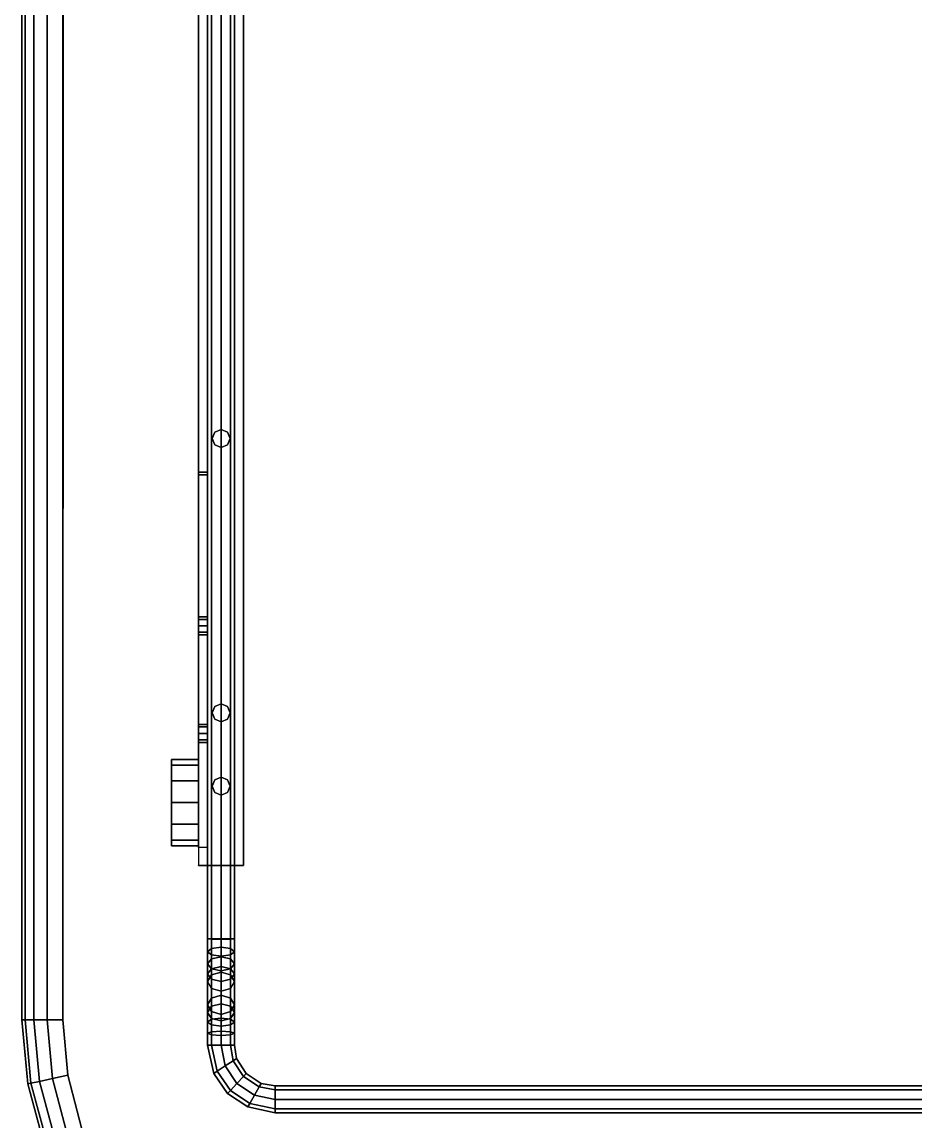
# Model space of a CAD drawing. Extents: x 0 to 341, y -1007 to 0.
# Drawn here: x 5.4 to 170.4, y -836.7 to -633.6 of the extents above; entities that cross this region are included whole.
import ezdxf

# ---------------------------------------------------------------- set-up
doc = ezdxf.new("R2010")
doc.units = 0
doc.layers.add('ACESSORIO_ABERTO', color=253, linetype='CONTINUOUS')
doc.layers.add('TABUA_ABERTO', color=7, linetype='CONTINUOUS')

msp = doc.modelspace()

# ---------------------------------------------------------------- linework, layer by layer
at = {"layer": 'ACESSORIO_ABERTO'}
for points in [[(39.664, -475.1375, 21.64), (39.664, -786.2069, 21.64), (38, -786.2069, 21.64), (38, -475.1375, 21.64)], [(46.32, -475.1375, 5), (46.32, -475.1375, 6.664), (46.32, -789.535, 6.664), (46.32, -789.535, 5)], [(40.39622, -573.512, 19.65681), (40.39622, -803.0804, 19.65681), (39.664, -803.0898, 21.42455), (39.664, -573.5215, 21.42455)], [(39.664, -573.5215, 21.42455), (39.664, -803.0898, 21.42455), (40.39622, -803.0992, 23.1923), (40.39622, -573.531, 23.1923)], [(42.164, -573.508, 18.92459), (42.164, -803.0764, 18.92459), (40.39622, -803.0804, 19.65681), (40.39622, -573.512, 19.65681)], [(40.39622, -573.531, 23.1923), (40.39622, -803.0992, 23.1923), (42.164, -803.1033, 23.92452), (42.164, -573.535, 23.92452)], [(43.93177, -573.512, 19.65681), (43.93177, -803.0804, 19.65681), (42.164, -803.0764, 18.92459), (42.164, -573.508, 18.92459)], [(42.164, -573.535, 23.92452), (42.164, -803.1033, 23.92452), (43.93177, -803.0992, 23.1923), (43.93177, -573.531, 23.1923)], [(44.664, -573.5215, 21.42455), (44.664, -803.0898, 21.42455), (43.93177, -803.0804, 19.65681), (43.93177, -573.512, 19.65681)], [(43.93177, -573.531, 23.1923), (43.93177, -803.0992, 23.1923), (44.664, -803.0898, 21.42455), (44.664, -573.5215, 21.42455)], [(38, -582.4757, 11.24552), (39.664, -582.4757, 11.24552), (39.664, -717.2991, 11.7329), (38, -717.2991, 11.7329)], [(38, -717.2991, 14.08615), (39.664, -717.2991, 14.08615), (39.664, -582.4757, 14.57352), (38, -582.4757, 14.57352)], [(40.98337, -709.3867, 6.664), (40.98337, -709.3867, 5), (42.15998, -708.8992, 5), (42.15998, -708.8992, 6.664)], [(42.15998, -708.8992, 6.664), (42.15998, -708.8992, 5), (43.33662, -709.3867, 5), (43.33662, -709.3867, 6.664)], [(40.49599, -710.5633, 6.664), (40.49599, -710.5633, 5), (40.98337, -709.3867, 5), (40.98337, -709.3867, 6.664)], [(40.98337, -711.74, 6.664), (40.98337, -711.74, 5), (40.49599, -710.5633, 5), (40.49599, -710.5633, 6.664)], [(43.33662, -709.3867, 6.664), (43.33662, -709.3867, 5), (43.82399, -710.5633, 5), (43.82399, -710.5633, 6.664)], [(43.82399, -710.5633, 6.664), (43.82399, -710.5633, 5), (43.33662, -711.74, 5), (43.33662, -711.74, 6.664)], [(42.15998, -712.2275, 6.664), (42.15998, -712.2275, 5), (40.98337, -711.74, 5), (40.98337, -711.74, 6.664)], [(43.33662, -711.74, 6.664), (43.33662, -711.74, 5), (42.15998, -712.2275, 5), (42.15998, -712.2275, 6.664)], [(38, -717.2991, 11.7329), (39.664, -717.2991, 11.7329), (39.664, -716.8116, 12.90952), (38, -716.8116, 12.90952)], [(38, -716.8116, 12.90952), (39.664, -716.8116, 12.90952), (39.664, -717.2991, 14.08615), (38, -717.2991, 14.08615)], [(38, -744.0555, 11.7329), (39.664, -744.0555, 11.7329), (39.664, -743.5681, 12.90952), (38, -743.5681, 12.90952)], [(38, -743.5681, 12.90952), (39.664, -743.5681, 12.90952), (39.664, -744.0555, 14.08615), (38, -744.0555, 14.08615)], [(38, -745.2322, 11.24552), (39.664, -745.2322, 11.24552), (39.664, -744.0555, 11.7329), (38, -744.0555, 11.7329)], [(38, -744.0555, 14.08615), (39.664, -744.0555, 14.08615), (39.664, -745.2322, 14.57352), (38, -745.2322, 14.57352)], [(38, -745.2322, 14.57352), (39.664, -745.2322, 14.57352), (39.664, -746.4087, 14.08615), (38, -746.4087, 14.08615)], [(38, -746.4087, 11.7329), (39.664, -746.4087, 11.7329), (39.664, -745.2322, 11.24552), (38, -745.2322, 11.24552)], [(38, -746.4087, 14.08615), (39.664, -746.4087, 14.08615), (39.664, -746.8961, 12.90952), (38, -746.8961, 12.90952)], [(38, -746.8961, 12.90952), (39.664, -746.8961, 12.90952), (39.664, -746.4087, 11.7329), (38, -746.4087, 11.7329)], [(40.98337, -760.1266, 6.664), (40.98337, -760.1266, 5), (42.15998, -759.6392, 5), (42.15998, -759.6392, 6.664)], [(42.15998, -759.6392, 6.664), (42.15998, -759.6392, 5), (43.33662, -760.1266, 5), (43.33662, -760.1266, 6.664)], [(40.49599, -761.3032, 6.664), (40.49599, -761.3032, 5), (40.98337, -760.1266, 5), (40.98337, -760.1266, 6.664)], [(40.98337, -762.4799, 6.664), (40.98337, -762.4799, 5), (40.49599, -761.3032, 5), (40.49599, -761.3032, 6.664)], [(43.33662, -760.1266, 6.664), (43.33662, -760.1266, 5), (43.82399, -761.3032, 5), (43.82399, -761.3032, 6.664)], [(43.82399, -761.3032, 6.664), (43.82399, -761.3032, 5), (43.33662, -762.4799, 5), (43.33662, -762.4799, 6.664)], [(38, -763.9085, 11.7329), (39.664, -763.9085, 11.7329), (39.664, -763.4211, 12.90952), (38, -763.4211, 12.90952)], [(38, -763.4211, 12.90952), (39.664, -763.4211, 12.90952), (39.664, -763.9085, 14.08615), (38, -763.9085, 14.08615)], [(42.15998, -762.9673, 6.664), (42.15998, -762.9673, 5), (40.98337, -762.4799, 5), (40.98337, -762.4799, 6.664)], [(43.33662, -762.4799, 6.664), (43.33662, -762.4799, 5), (42.15998, -762.9673, 5), (42.15998, -762.9673, 6.664)], [(38, -765.0851, 11.24552), (39.664, -765.0851, 11.24552), (39.664, -763.9085, 11.7329), (38, -763.9085, 11.7329)], [(38, -763.9085, 14.08615), (39.664, -763.9085, 14.08615), (39.664, -765.0851, 14.57352), (38, -765.0851, 14.57352)], [(38, -765.0851, 14.57352), (39.664, -765.0851, 14.57352), (39.664, -766.2617, 14.08615), (38, -766.2617, 14.08615)], [(38, -766.2617, 11.7329), (39.664, -766.2617, 11.7329), (39.664, -765.0851, 11.24552), (38, -765.0851, 11.24552)], [(38, -766.2617, 14.08615), (39.664, -766.2617, 14.08615), (39.664, -766.7491, 12.90952), (38, -766.7491, 12.90952)], [(38, -766.7491, 12.90952), (39.664, -766.7491, 12.90952), (39.664, -766.2617, 11.7329), (38, -766.2617, 11.7329)], [(32.99999, -770.9587, 22.312), (32.99999, -769.8868, 18.312), (32.99999, -770.9587, 14.312), (32.99999, -770.9587, 22.312)], [(38, -770.9587, 14.312), (32.99999, -770.9587, 14.312), (32.99999, -769.8868, 18.312), (38, -769.8868, 18.312)], [(38, -769.8868, 18.312), (32.99999, -769.8868, 18.312), (32.99999, -770.9587, 22.312), (38, -770.9587, 22.312)], [(38, -773.8868, 11.3838), (32.99999, -773.8868, 11.3838), (32.99999, -770.9587, 14.312), (38, -770.9587, 14.312)], [(38, -770.9587, 22.312), (32.99999, -770.9587, 22.312), (32.99999, -773.8868, 25.2402), (38, -773.8868, 25.2402)], [(38, -770.9587, 22.312), (38, -769.8868, 18.312), (38, -770.9587, 14.312), (38, -770.9587, 22.312)], [(32.99999, -774.423, 20.312), (32.99999, -773.8868, 18.312), (32.99999, -774.423, 16.312), (32.99999, -774.423, 20.312)], [(38, -777.8868, 10.312), (32.99999, -777.8868, 10.312), (32.99999, -773.8868, 11.3838), (38, -773.8868, 11.3838)], [(38, -773.8868, 25.2402), (32.99999, -773.8868, 25.2402), (32.99999, -777.8868, 26.312), (38, -777.8868, 26.312)], [(40.49599, -774.8489, 6.664), (40.49599, -774.8489, 5), (40.98337, -773.6724, 5), (40.98337, -773.6724, 6.664)], [(40.98337, -773.6724, 6.664), (40.98337, -773.6724, 5), (42.15998, -773.1849, 5), (42.15998, -773.1849, 6.664)], [(42.15998, -773.1849, 6.664), (42.15998, -773.1849, 5), (43.33662, -773.6724, 5), (43.33662, -773.6724, 6.664)], [(43.33662, -773.6724, 6.664), (43.33662, -773.6724, 5), (43.82399, -774.8489, 5), (43.82399, -774.8489, 6.664)], [(40.98337, -776.0256, 6.664), (40.98337, -776.0256, 5), (40.49599, -774.8489, 5), (40.49599, -774.8489, 6.664)], [(43.82399, -774.8489, 6.664), (43.82399, -774.8489, 5), (43.33662, -776.0256, 5), (43.33662, -776.0256, 6.664)], [(38, -777.8868, 26.312), (32.99999, -777.8868, 26.312), (32.99999, -781.8868, 25.2402), (38, -781.8868, 25.2402)], [(38, -781.8868, 11.3838), (32.99999, -781.8868, 11.3838), (32.99999, -777.8868, 10.312), (38, -777.8868, 10.312)], [(42.15998, -776.5129, 6.664), (42.15998, -776.5129, 5), (40.98337, -776.0256, 5), (40.98337, -776.0256, 6.664)], [(43.33662, -776.0256, 6.664), (43.33662, -776.0256, 5), (42.15998, -776.5129, 5), (42.15998, -776.5129, 6.664)], [(38, -781.8868, 25.2402), (32.99999, -781.8868, 25.2402), (32.99999, -784.8151, 22.312), (38, -784.8151, 22.312)], [(38, -784.8151, 14.312), (32.99999, -784.8151, 14.312), (32.99999, -781.8868, 11.3838), (38, -781.8868, 11.3838)], [(38, -784.8151, 22.312), (32.99999, -784.8151, 22.312), (32.99999, -785.8868, 18.312), (38, -785.8868, 18.312)], [(38, -785.8868, 18.312), (32.99999, -785.8868, 18.312), (32.99999, -784.8151, 14.312), (38, -784.8151, 14.312)], [(38, -789.535, 5), (46.32, -789.535, 5), (46.32, -789.535, 6.664), (38, -789.535, 6.664)], [(40.39622, -803.0804, 19.65681), (40.39622, -806.033, 19.92306), (39.664, -805.4504, 21.59209), (39.664, -803.0898, 21.42455)], [(39.664, -803.0898, 21.42455), (39.664, -805.4504, 21.59209), (40.39622, -804.8679, 23.26112), (40.39622, -803.0992, 23.1923)], [(42.164, -803.0764, 18.92459), (42.164, -806.2745, 19.23173), (40.39622, -806.033, 19.92306), (40.39622, -803.0804, 19.65681)], [(40.39622, -803.0992, 23.1923), (40.39622, -804.8679, 23.26112), (42.164, -804.6265, 23.95245), (42.164, -803.1033, 23.92452)], [(43.93177, -803.0804, 19.65681), (43.93177, -806.033, 19.92306), (42.164, -806.2745, 19.23173), (42.164, -803.0764, 18.92459)], [(42.164, -803.1033, 23.92452), (42.164, -804.6265, 23.95245), (43.93177, -804.8679, 23.26112), (43.93177, -803.0992, 23.1923)], [(44.664, -803.0898, 21.42455), (44.664, -805.4504, 21.59209), (43.93177, -806.033, 19.92306), (43.93177, -803.0804, 19.65681)], [(43.93177, -803.0992, 23.1923), (43.93177, -804.8679, 23.26112), (44.664, -805.4504, 21.59209), (44.664, -803.0898, 21.42455)], [(39.664, -805.4504, 21.59209), (39.664, -807.6675, 22.41987), (40.39622, -806.7554, 23.93419), (40.39622, -804.8679, 23.26112)], [(40.39622, -806.033, 19.92306), (40.39622, -808.5795, 20.90556), (39.664, -807.6675, 22.41987), (39.664, -805.4504, 21.59209)], [(40.39622, -804.8679, 23.26112), (40.39622, -806.7554, 23.93419), (42.164, -806.3776, 24.56144), (42.164, -804.6265, 23.95245)], [(42.164, -806.2745, 19.23173), (42.164, -808.9573, 20.27831), (40.39622, -808.5795, 20.90556), (40.39622, -806.033, 19.92306)], [(40.39622, -806.7554, 23.93419), (40.39622, -808.5854, 25.31511), (42.164, -808.1816, 25.92594), (42.164, -806.3776, 24.56144)], [(42.164, -804.6265, 23.95245), (42.164, -806.3776, 24.56144), (43.93177, -806.7554, 23.93419), (43.93177, -804.8679, 23.26112)], [(43.93177, -806.033, 19.92306), (43.93177, -808.5795, 20.90556), (42.164, -808.9573, 20.27831), (42.164, -806.2745, 19.23173)], [(42.164, -806.3776, 24.56144), (42.164, -808.1816, 25.92594), (43.93177, -808.5854, 25.31511), (43.93177, -806.7554, 23.93419)], [(43.93177, -804.8679, 23.26112), (43.93177, -806.7554, 23.93419), (44.664, -807.6675, 22.41987), (44.664, -805.4504, 21.59209)], [(44.664, -805.4504, 21.59209), (44.664, -807.6675, 22.41987), (43.93177, -808.5795, 20.90556), (43.93177, -806.033, 19.92306)], [(39.664, -807.6675, 22.41987), (39.664, -809.5602, 23.84043), (40.39622, -808.5854, 25.31511), (40.39622, -806.7554, 23.93419)], [(40.39622, -808.5795, 20.90556), (40.39622, -810.535, 22.36575), (39.664, -809.5602, 23.84043), (39.664, -807.6675, 22.41987)], [(40.39622, -808.5854, 25.31511), (40.39622, -809.7253, 26.98895), (42.164, -809.208, 27.50713), (42.164, -808.1816, 25.92594)], [(42.164, -808.1816, 25.92594), (42.164, -809.208, 27.50713), (43.93177, -809.7253, 26.98895), (43.93177, -808.5854, 25.31511)], [(43.93177, -806.7554, 23.93419), (43.93177, -808.5854, 25.31511), (44.664, -809.5602, 23.84043), (44.664, -807.6675, 22.41987)], [(44.664, -807.6675, 22.41987), (44.664, -809.5602, 23.84043), (43.93177, -810.535, 22.36575), (43.93177, -808.5795, 20.90556)], [(39.664, -809.5602, 23.84043), (39.664, -810.9742, 25.73795), (40.39622, -809.7253, 26.98895), (40.39622, -808.5854, 25.31511)], [(40.39622, -810.535, 22.36575), (40.39622, -812.2233, 24.48695), (39.664, -810.9742, 25.73795), (39.664, -809.5602, 23.84043)], [(39.664, -810.9742, 25.73795), (39.664, -815.251, 33.5352), (40.39622, -814.0021, 34.7862), (40.39622, -809.7253, 26.98895)], [(42.164, -808.9573, 20.27831), (42.164, -810.9388, 21.75491), (40.39622, -810.535, 22.36575), (40.39622, -808.5795, 20.90556)], [(40.39622, -809.7253, 26.98895), (40.39622, -814.0021, 34.7862), (42.164, -813.4847, 35.30438), (42.164, -809.208, 27.50713)], [(43.93177, -808.5795, 20.90556), (43.93177, -810.535, 22.36575), (42.164, -810.9388, 21.75491), (42.164, -808.9573, 20.27831)], [(42.164, -809.208, 27.50713), (42.164, -813.4847, 35.30438), (43.93177, -814.0021, 34.7862), (43.93177, -809.7253, 26.98895)], [(43.93177, -808.5854, 25.31511), (43.93177, -809.7253, 26.98895), (44.664, -810.9742, 25.73795), (44.664, -809.5602, 23.84043)], [(44.664, -809.5602, 23.84043), (44.664, -810.9742, 25.73795), (43.93177, -812.2233, 24.48695), (43.93177, -810.535, 22.36575)], [(43.93177, -809.7253, 26.98895), (43.93177, -814.0021, 34.7862), (44.664, -815.251, 33.5352), (44.664, -810.9742, 25.73795)], [(40.39622, -812.2233, 24.48695), (40.39622, -816.5002, 32.2842), (39.664, -815.251, 33.5352), (39.664, -810.9742, 25.73795)], [(42.164, -810.9388, 21.75491), (42.164, -812.7407, 23.96877), (40.39622, -812.2233, 24.48695), (40.39622, -810.535, 22.36575)], [(42.164, -812.7407, 23.96877), (42.164, -817.0175, 31.76602), (40.39622, -816.5002, 32.2842), (40.39622, -812.2233, 24.48695)], [(43.93177, -810.535, 22.36575), (43.93177, -812.2233, 24.48695), (42.164, -812.7407, 23.96877), (42.164, -810.9388, 21.75491)], [(43.93177, -812.2233, 24.48695), (43.93177, -816.5002, 32.2842), (42.164, -817.0175, 31.76602), (42.164, -812.7407, 23.96877)], [(44.664, -810.9742, 25.73795), (44.664, -815.251, 33.5352), (43.93177, -816.5002, 32.2842), (43.93177, -812.2233, 24.48695)], [(39.664, -815.251, 33.5352), (39.664, -816.6495, 35.24968), (40.39622, -815.5378, 36.62389), (40.39622, -814.0021, 34.7862)], [(40.39622, -814.0021, 34.7862), (40.39622, -815.5378, 36.62389), (42.164, -815.0772, 37.19311), (42.164, -813.4847, 35.30438)], [(42.164, -813.4847, 35.30438), (42.164, -815.0772, 37.19311), (43.93177, -815.5378, 36.62389), (43.93177, -814.0021, 34.7862)], [(43.93177, -814.0021, 34.7862), (43.93177, -815.5378, 36.62389), (44.664, -816.6495, 35.24968), (44.664, -815.251, 33.5352)], [(40.39622, -816.5002, 32.2842), (40.39622, -817.7618, 33.87548), (39.664, -816.6495, 35.24968), (39.664, -815.251, 33.5352)], [(39.664, -816.6495, 35.24968), (39.664, -818.4499, 36.53627), (40.39622, -817.9175, 38.22194), (40.39622, -815.5378, 36.62389)], [(40.39622, -815.5378, 36.62389), (40.39622, -817.9175, 38.22194), (42.164, -817.6967, 38.92017), (42.164, -815.0772, 37.19311)], [(42.164, -817.0175, 31.76602), (42.164, -818.2225, 33.30626), (40.39622, -817.7618, 33.87548), (40.39622, -816.5002, 32.2842)], [(42.164, -815.0772, 37.19311), (42.164, -817.6967, 38.92017), (43.93177, -817.9175, 38.22194), (43.93177, -815.5378, 36.62389)], [(43.93177, -816.5002, 32.2842), (43.93177, -817.7618, 33.87548), (42.164, -818.2225, 33.30626), (42.164, -817.0175, 31.76602)], [(44.664, -815.251, 33.5352), (44.664, -816.6495, 35.24968), (43.93177, -817.7618, 33.87548), (43.93177, -816.5002, 32.2842)], [(43.93177, -815.5378, 36.62389), (43.93177, -817.9175, 38.22194), (44.664, -818.4499, 36.53627), (44.664, -816.6495, 35.24968)], [(40.39622, -817.7618, 33.87548), (40.39622, -818.9825, 34.85061), (39.664, -818.4499, 36.53627), (39.664, -816.6495, 35.24968)], [(39.664, -818.4499, 36.53627), (39.664, -820.5248, 37.30449), (40.39622, -820.2339, 39.04813), (40.39622, -817.9175, 38.22194)], [(40.39622, -818.9825, 34.85061), (40.39622, -820.816, 35.56085), (39.664, -820.5248, 37.30449), (39.664, -818.4499, 36.53627)], [(40.39622, -817.9175, 38.22194), (40.39622, -820.2339, 39.04813), (42.164, -820.1133, 39.77037), (42.164, -817.6967, 38.92017)], [(42.164, -818.2225, 33.30626), (42.164, -819.2029, 34.15238), (40.39622, -818.9825, 34.85061), (40.39622, -817.7618, 33.87548)], [(42.164, -817.6967, 38.92017), (42.164, -820.1133, 39.77037), (43.93177, -820.2339, 39.04813), (43.93177, -817.9175, 38.22194)], [(43.93177, -817.7618, 33.87548), (43.93177, -818.9825, 34.85061), (42.164, -819.2029, 34.15238), (42.164, -818.2225, 33.30626)], [(44.664, -816.6495, 35.24968), (44.664, -818.4499, 36.53627), (43.93177, -818.9825, 34.85061), (43.93177, -817.7618, 33.87548)], [(43.93177, -817.9175, 38.22194), (43.93177, -820.2339, 39.04813), (44.664, -820.5248, 37.30449), (44.664, -818.4499, 36.53627)], [(44.664, -818.4499, 36.53627), (44.664, -820.5248, 37.30449), (43.93177, -820.816, 35.56085), (43.93177, -818.9825, 34.85061)], [(39.664, -820.5248, 37.30449), (39.664, -822.7289, 37.50032), (40.39622, -822.7289, 39.26809), (40.39622, -820.2339, 39.04813)], [(40.39622, -820.816, 35.56085), (40.39622, -822.7289, 35.73255), (39.664, -822.7289, 37.50032), (39.664, -820.5248, 37.30449)], [(42.164, -819.2029, 34.15238), (42.164, -820.9365, 34.83861), (40.39622, -820.816, 35.56085), (40.39622, -818.9825, 34.85061)], [(40.39622, -820.2339, 39.04813), (40.39622, -822.7289, 39.26809), (42.164, -822.7289, 40.00032), (42.164, -820.1133, 39.77037)], [(43.93177, -818.9825, 34.85061), (43.93177, -820.816, 35.56085), (42.164, -820.9365, 34.83861), (42.164, -819.2029, 34.15238)], [(42.164, -820.1133, 39.77037), (42.164, -822.7289, 40.00032), (43.93177, -822.7289, 39.26809), (43.93177, -820.2339, 39.04813)], [(43.93177, -820.2339, 39.04813), (43.93177, -822.7289, 39.26809), (44.664, -822.7289, 37.50032), (44.664, -820.5248, 37.30449)], [(44.664, -820.5248, 37.30449), (44.664, -822.7289, 37.50032), (43.93177, -822.7289, 35.73255), (43.93177, -820.816, 35.56085)], [(42.164, -820.9365, 34.83861), (42.164, -822.7289, 35.00032), (40.39622, -822.7289, 35.73255), (40.39622, -820.816, 35.56085)], [(43.93177, -820.816, 35.56085), (43.93177, -822.7289, 35.73255), (42.164, -822.7289, 35.00032), (42.164, -820.9365, 34.83861)], [(39.664, -822.7289, 37.50032), (40.83548, -827.928, 37.50032), (41.44754, -827.5259, 39.26809), (40.39622, -822.7289, 39.26809)], [(40.39622, -822.7289, 35.73255), (41.44754, -827.5259, 35.73255), (40.83548, -827.928, 37.50032), (39.664, -822.7289, 37.50032)], [(40.39622, -822.7289, 39.26809), (41.44754, -827.5259, 39.26809), (42.92521, -826.5555, 40.00032), (42.164, -822.7289, 40.00032)], [(42.164, -822.7289, 35.00032), (42.92521, -826.5555, 35.00032), (41.44754, -827.5259, 35.73255), (40.39622, -822.7289, 35.73255)], [(42.164, -822.7289, 40.00032), (42.92521, -826.5555, 40.00032), (44.40287, -825.5854, 39.26809), (43.93177, -822.7289, 39.26809)], [(43.93177, -822.7289, 35.73255), (44.40287, -825.5854, 35.73255), (42.92521, -826.5555, 35.00032), (42.164, -822.7289, 35.00032)], [(43.93177, -822.7289, 39.26809), (44.40287, -825.5854, 39.26809), (45.01493, -825.1834, 37.50032), (44.664, -822.7289, 37.50032)], [(44.664, -822.7289, 37.50032), (45.01493, -825.1834, 37.50032), (44.40287, -825.5854, 35.73255), (43.93177, -822.7289, 35.73255)], [(41.44754, -827.5259, 39.26809), (43.88076, -831.0866, 39.26809), (45.09292, -829.7999, 40.00032), (42.92521, -826.5555, 40.00032)], [(42.92521, -826.5555, 35.00032), (45.09292, -829.7999, 35.00032), (43.88076, -831.0866, 35.73255), (41.44754, -827.5259, 35.73255)], [(42.92521, -826.5555, 40.00032), (45.09292, -829.7999, 40.00032), (46.3051, -828.5132, 39.26809), (44.40287, -825.5854, 39.26809)], [(44.40287, -825.5854, 35.73255), (46.3051, -828.5132, 35.73255), (45.09292, -829.7999, 35.00032), (42.92521, -826.5555, 35.00032)], [(44.40287, -825.5854, 39.26809), (46.3051, -828.5132, 39.26809), (46.80719, -827.9802, 37.50032), (45.01493, -825.1834, 37.50032)], [(45.01493, -825.1834, 37.50032), (46.80719, -827.9802, 37.50032), (46.3051, -828.5132, 35.73255), (44.40287, -825.5854, 35.73255)], [(40.83548, -827.928, 37.50032), (43.37867, -831.6196, 37.50032), (43.88076, -831.0866, 39.26809), (41.44754, -827.5259, 39.26809)], [(41.44754, -827.5259, 35.73255), (43.88076, -831.0866, 35.73255), (43.37867, -831.6196, 37.50032), (40.83548, -827.928, 37.50032)], [(48.33716, -831.9677, 40.00032), (45.09292, -829.7999, 40.00032), (46.3051, -828.5132, 39.26809), (49.22304, -830.4377, 39.26809)], [(49.22304, -830.4377, 35.73255), (46.3051, -828.5132, 35.73255), (45.09292, -829.7999, 35.00032), (48.33716, -831.9677, 35.00032)], [(49.22304, -830.4377, 39.26809), (46.3051, -828.5132, 39.26809), (46.80719, -827.9802, 37.50032), (49.58999, -829.8041, 37.50032)], [(49.58999, -829.8041, 37.50032), (46.80719, -827.9802, 37.50032), (46.3051, -828.5132, 35.73255), (49.22304, -830.4377, 35.73255)], [(47.45127, -833.4977, 39.26809), (43.88076, -831.0866, 39.26809), (45.09292, -829.7999, 40.00032), (48.33716, -831.9677, 40.00032)], [(48.33716, -831.9677, 35.00032), (45.09292, -829.7999, 35.00032), (43.88076, -831.0866, 35.73255), (47.45127, -833.4977, 35.73255)], [(48.33716, -831.9677, 40.00032), (52.12942, -832.7289, 40.00032), (52.12942, -830.9611, 39.26809), (49.22304, -830.4377, 39.26809)], [(49.22304, -830.4377, 35.73255), (52.12942, -830.9611, 35.73255), (52.12942, -832.7289, 35.00032), (48.33716, -831.9677, 35.00032)], [(49.22304, -830.4377, 39.26809), (52.12942, -830.9611, 39.26809), (52.12942, -830.2289, 37.50032), (49.58999, -829.8041, 37.50032)], [(49.58999, -829.8041, 37.50032), (52.12942, -830.2289, 37.50032), (52.12942, -830.9611, 35.73255), (49.22304, -830.4377, 35.73255)], [(288.6273, -830.9611, 39.26809), (52.12942, -830.9611, 39.26809), (52.12942, -830.2289, 37.50032), (288.6273, -830.2289, 37.50032)], [(288.6273, -830.2289, 37.50032), (52.12942, -830.2289, 37.50032), (52.12942, -830.9611, 35.73255), (288.6273, -830.9611, 35.73255)], [(47.08432, -834.131, 37.50032), (43.37867, -831.6196, 37.50032), (43.88076, -831.0866, 39.26809), (47.45127, -833.4977, 39.26809)], [(47.45127, -833.4977, 35.73255), (43.88076, -831.0866, 35.73255), (43.37867, -831.6196, 37.50032), (47.08432, -834.131, 37.50032)], [(47.45127, -833.4977, 39.26809), (52.12942, -834.4966, 39.26809), (52.12942, -832.7289, 40.00032), (48.33716, -831.9677, 40.00032)], [(48.33716, -831.9677, 35.00032), (52.12942, -832.7289, 35.00032), (52.12942, -834.4966, 35.73255), (47.45127, -833.4977, 35.73255)], [(288.6273, -832.7289, 40.00032), (52.12942, -832.7289, 40.00032), (52.12942, -830.9611, 39.26809), (288.6273, -830.9611, 39.26809)], [(288.6273, -830.9611, 35.73255), (52.12942, -830.9611, 35.73255), (52.12942, -832.7289, 35.00032), (288.6273, -832.7289, 35.00032)], [(288.6273, -834.4966, 39.26809), (52.12942, -834.4966, 39.26809), (52.12942, -832.7289, 40.00032), (288.6273, -832.7289, 40.00032)], [(288.6273, -832.7289, 35.00032), (52.12942, -832.7289, 35.00032), (52.12942, -834.4966, 35.73255), (288.6273, -834.4966, 35.73255)], [(47.08432, -834.131, 37.50032), (52.12942, -835.2289, 37.50032), (52.12942, -834.4966, 39.26809), (47.45127, -833.4977, 39.26809)], [(47.45127, -833.4977, 35.73255), (52.12942, -834.4966, 35.73255), (52.12942, -835.2289, 37.50032), (47.08432, -834.131, 37.50032)], [(288.6273, -835.2289, 37.50032), (52.12942, -835.2289, 37.50032), (52.12942, -834.4966, 39.26809), (288.6273, -834.4966, 39.26809)], [(288.6273, -834.4966, 35.73255), (52.12942, -834.4966, 35.73255), (52.12942, -835.2289, 37.50032), (288.6273, -835.2289, 37.50032)]]:
    msp.add_3dface(points, dxfattribs=at)
for points, invisible_edges in [([(46.32, -708.8992, 5), (38, -708.8992, 5), (38, -518.3812, 5), (46.32, -518.3812, 5)], 5), ([(46.32, -708.8992, 6.664), (39.664, -708.8992, 6.664), (39.664, -518.3812, 6.664), (46.32, -518.3812, 6.664)], 5), ([(38, -550.8736, 21.64), (38, -550.8736, 5), (38, -716.8116, 5), (38, -716.8116, 21.64)], 5), ([(39.664, -716.8116, 21.64), (39.664, -716.8116, 6.664), (39.664, -550.8736, 6.664), (39.664, -550.8736, 21.64)], 5), ([(38, -717.2991, 5), (38, -717.2991, 11.7329), (38, -582.4757, 11.24552), (38, -582.4757, 5)], 5), ([(38, -717.2991, 21.64), (38, -717.2991, 14.08615), (38, -582.4757, 14.57352), (38, -582.4757, 21.64)], 5), ([(39.664, -717.2991, 6.664), (39.664, -717.2991, 11.7329), (39.664, -582.4757, 11.24552), (39.664, -582.4757, 6.664)], 5), ([(39.664, -582.4757, 21.64), (39.664, -582.4757, 14.57352), (39.664, -717.2991, 14.08615), (39.664, -717.2991, 21.64)], 5), ([(38, -584.1396, 21.64), (38, -584.1396, 5), (38, -743.5681, 5), (38, -743.5681, 21.64)], 5), ([(39.664, -743.5681, 21.64), (39.664, -743.5681, 6.664), (39.664, -584.1396, 6.664), (39.664, -584.1396, 21.64)], 5), ([(38, -709.3867, 5), (40.98337, -709.3867, 5), (42.15998, -708.8992, 5), (38, -708.8992, 5)], 7), ([(39.664, -709.3867, 6.664), (40.98337, -709.3867, 6.664), (42.15998, -708.8992, 6.664), (39.664, -708.8992, 6.664)], 5), ([(46.32, -709.3867, 6.664), (43.33662, -709.3867, 6.664), (42.15998, -708.8992, 6.664), (46.32, -708.8992, 6.664)], 5), ([(46.32, -709.3867, 5), (43.33662, -709.3867, 5), (42.15998, -708.8992, 5), (46.32, -708.8992, 5)], 7), ([(38, -710.5633, 5), (40.49599, -710.5633, 5), (40.98337, -709.3867, 5), (38, -709.3867, 5)], 5), ([(38, -710.5633, 5), (40.49599, -710.5633, 5), (40.98337, -711.74, 5), (38, -711.74, 5)], 5), ([(39.664, -710.5633, 6.664), (40.49599, -710.5633, 6.664), (40.98337, -709.3867, 6.664), (39.664, -709.3867, 6.664)], 5), ([(39.664, -710.5633, 6.664), (40.49599, -710.5633, 6.664), (40.98337, -711.74, 6.664), (39.664, -711.74, 6.664)], 5), ([(46.32, -709.3867, 6.664), (43.33662, -709.3867, 6.664), (43.82399, -710.5633, 6.664), (46.32, -710.5633, 6.664)], 5), ([(46.32, -709.3867, 5), (43.33662, -709.3867, 5), (43.82399, -710.5633, 5), (46.32, -710.5633, 5)], 5), ([(46.32, -710.5633, 6.664), (43.82399, -710.5633, 6.664), (43.33662, -711.74, 6.664), (46.32, -711.74, 6.664)], 5), ([(46.32, -710.5633, 5), (43.82399, -710.5633, 5), (43.33662, -711.74, 5), (46.32, -711.74, 5)], 5), ([(38, -711.74, 5), (40.98337, -711.74, 5), (42.15998, -712.2275, 5), (38, -712.2275, 5)], 7), ([(46.32, -759.6392, 5), (38, -759.6392, 5), (38, -712.2275, 5), (46.32, -712.2275, 5)], 5), ([(39.664, -711.74, 6.664), (40.98337, -711.74, 6.664), (42.15998, -712.2275, 6.664), (39.664, -712.2275, 6.664)], 5), ([(46.32, -759.6392, 6.664), (39.664, -759.6392, 6.664), (39.664, -712.2275, 6.664), (46.32, -712.2275, 6.664)], 5), ([(46.32, -711.74, 6.664), (43.33662, -711.74, 6.664), (42.15998, -712.2275, 6.664), (46.32, -712.2275, 6.664)], 5), ([(46.32, -711.74, 5), (43.33662, -711.74, 5), (42.15998, -712.2275, 5), (46.32, -712.2275, 5)], 7), ([(38, -717.2991, 5), (38, -717.2991, 11.7329), (38, -716.8116, 12.90952), (38, -716.8116, 5)], 5), ([(38, -717.2991, 21.64), (38, -717.2991, 14.08615), (38, -716.8116, 12.90952), (38, -716.8116, 21.64)], 5), ([(39.664, -717.2991, 6.664), (39.664, -717.2991, 11.7329), (39.664, -716.8116, 12.90952), (39.664, -716.8116, 6.664)], 5), ([(39.664, -717.2991, 21.64), (39.664, -717.2991, 14.08615), (39.664, -716.8116, 12.90952), (39.664, -716.8116, 21.64)], 5), ([(38, -744.0555, 5), (38, -744.0555, 11.7329), (38, -743.5681, 12.90952), (38, -743.5681, 5)], 5), ([(38, -744.0555, 21.64), (38, -744.0555, 14.08615), (38, -743.5681, 12.90952), (38, -743.5681, 21.64)], 5), ([(38, -744.0555, 5), (38, -744.0555, 11.7329), (38, -745.2322, 11.24552), (38, -745.2322, 5)], 5), ([(38, -744.0555, 21.64), (38, -744.0555, 14.08615), (38, -745.2322, 14.57352), (38, -745.2322, 21.64)], 5), ([(38, -745.2322, 5), (38, -745.2322, 11.24552), (38, -746.4087, 11.7329), (38, -746.4087, 5)], 5), ([(38, -745.2322, 21.64), (38, -745.2322, 14.57352), (38, -746.4087, 14.08615), (38, -746.4087, 21.64)], 5), ([(39.664, -744.0555, 6.664), (39.664, -744.0555, 11.7329), (39.664, -743.5681, 12.90952), (39.664, -743.5681, 6.664)], 5), ([(39.664, -744.0555, 21.64), (39.664, -744.0555, 14.08615), (39.664, -743.5681, 12.90952), (39.664, -743.5681, 21.64)], 5), ([(39.664, -744.0555, 6.664), (39.664, -744.0555, 11.7329), (39.664, -745.2322, 11.24552), (39.664, -745.2322, 6.664)], 5), ([(39.664, -745.2322, 21.64), (39.664, -745.2322, 14.57352), (39.664, -744.0555, 14.08615), (39.664, -744.0555, 21.64)], 5), ([(39.664, -745.2322, 6.664), (39.664, -745.2322, 11.24552), (39.664, -746.4087, 11.7329), (39.664, -746.4087, 6.664)], 5), ([(39.664, -745.2322, 21.64), (39.664, -745.2322, 14.57352), (39.664, -746.4087, 14.08615), (39.664, -746.4087, 21.64)], 5), ([(38, -746.4087, 5), (38, -746.4087, 11.7329), (38, -746.8961, 12.90952), (38, -746.8961, 5)], 7), ([(38, -746.4087, 21.64), (38, -746.4087, 14.08615), (38, -746.8961, 12.90952), (38, -746.8961, 21.64)], 5), ([(38, -746.8961, 21.64), (38, -746.8961, 5), (38, -763.4211, 5), (38, -763.4211, 21.64)], 5), ([(39.664, -746.4087, 6.664), (39.664, -746.4087, 11.7329), (39.664, -746.8961, 12.90952), (39.664, -746.8961, 6.664)], 5), ([(39.664, -746.4087, 21.64), (39.664, -746.4087, 14.08615), (39.664, -746.8961, 12.90952), (39.664, -746.8961, 21.64)], 5), ([(39.664, -763.4211, 21.64), (39.664, -763.4211, 6.664), (39.664, -746.8961, 6.664), (39.664, -746.8961, 21.64)], 5), ([(38, -760.1266, 5), (40.98337, -760.1266, 5), (42.15998, -759.6392, 5), (38, -759.6392, 5)], 7), ([(39.664, -760.1266, 6.664), (40.98337, -760.1266, 6.664), (42.15998, -759.6392, 6.664), (39.664, -759.6392, 6.664)], 5), ([(46.32, -760.1266, 6.664), (43.33662, -760.1266, 6.664), (42.15998, -759.6392, 6.664), (46.32, -759.6392, 6.664)], 5), ([(46.32, -760.1266, 5), (43.33662, -760.1266, 5), (42.15998, -759.6392, 5), (46.32, -759.6392, 5)], 7), ([(38, -761.3032, 5), (40.49599, -761.3032, 5), (40.98337, -760.1266, 5), (38, -760.1266, 5)], 5), ([(38, -761.3032, 5), (40.49599, -761.3032, 5), (40.98337, -762.4799, 5), (38, -762.4799, 5)], 5), ([(39.664, -761.3032, 6.664), (40.49599, -761.3032, 6.664), (40.98337, -760.1266, 6.664), (39.664, -760.1266, 6.664)], 5), ([(39.664, -761.3032, 6.664), (40.49599, -761.3032, 6.664), (40.98337, -762.4799, 6.664), (39.664, -762.4799, 6.664)], 5), ([(46.32, -760.1266, 6.664), (43.33662, -760.1266, 6.664), (43.82399, -761.3032, 6.664), (46.32, -761.3032, 6.664)], 5), ([(46.32, -760.1266, 5), (43.33662, -760.1266, 5), (43.82399, -761.3032, 5), (46.32, -761.3032, 5)], 5), ([(46.32, -761.3032, 6.664), (43.82399, -761.3032, 6.664), (43.33662, -762.4799, 6.664), (46.32, -762.4799, 6.664)], 5), ([(46.32, -761.3032, 5), (43.82399, -761.3032, 5), (43.33662, -762.4799, 5), (46.32, -762.4799, 5)], 5), ([(38, -762.4799, 5), (40.98337, -762.4799, 5), (42.15998, -762.9673, 5), (38, -762.9673, 5)], 7), ([(46.32, -773.1849, 5), (38, -773.1849, 5), (38, -762.9673, 5), (46.32, -762.9673, 5)], 5), ([(38, -763.9085, 21.64), (38, -763.9085, 14.08615), (38, -763.4211, 12.90952), (38, -763.4211, 21.64)], 5), ([(38, -763.9085, 5), (38, -763.9085, 11.7329), (38, -763.4211, 12.90952), (38, -763.4211, 5)], 5), ([(39.664, -762.4799, 6.664), (40.98337, -762.4799, 6.664), (42.15998, -762.9673, 6.664), (39.664, -762.9673, 6.664)], 5), ([(46.32, -773.1849, 6.664), (39.664, -773.1849, 6.664), (39.664, -762.9673, 6.664), (46.32, -762.9673, 6.664)], 5), ([(39.664, -763.9085, 21.64), (39.664, -763.9085, 14.08615), (39.664, -763.4211, 12.90952), (39.664, -763.4211, 21.64)], 5), ([(39.664, -763.9085, 6.664), (39.664, -763.9085, 11.7329), (39.664, -763.4211, 12.90952), (39.664, -763.4211, 6.664)], 5), ([(46.32, -762.4799, 6.664), (43.33662, -762.4799, 6.664), (42.15998, -762.9673, 6.664), (46.32, -762.9673, 6.664)], 5), ([(46.32, -762.4799, 5), (43.33662, -762.4799, 5), (42.15998, -762.9673, 5), (46.32, -762.9673, 5)], 7), ([(38, -763.9085, 21.64), (38, -763.9085, 14.08615), (38, -765.0851, 14.57352), (38, -765.0851, 21.64)], 5), ([(38, -763.9085, 5), (38, -763.9085, 11.7329), (38, -765.0851, 11.24552), (38, -765.0851, 5)], 5), ([(38, -765.0851, 21.64), (38, -765.0851, 14.57352), (38, -766.2617, 14.08615), (38, -766.2617, 21.64)], 5), ([(38, -765.0851, 5), (38, -765.0851, 11.24552), (38, -766.2617, 11.7329), (38, -766.2617, 5)], 5), ([(39.664, -765.0851, 21.64), (39.664, -765.0851, 14.57352), (39.664, -763.9085, 14.08615), (39.664, -763.9085, 21.64)], 5), ([(39.664, -763.9085, 6.664), (39.664, -763.9085, 11.7329), (39.664, -765.0851, 11.24552), (39.664, -765.0851, 6.664)], 5), ([(39.664, -765.0851, 21.64), (39.664, -765.0851, 14.57352), (39.664, -766.2617, 14.08615), (39.664, -766.2617, 21.64)], 5), ([(39.664, -765.0851, 6.664), (39.664, -765.0851, 11.24552), (39.664, -766.2617, 11.7329), (39.664, -766.2617, 6.664)], 5), ([(38, -766.2617, 21.64), (38, -766.2617, 14.08615), (38, -766.7491, 12.90952), (38, -766.7491, 21.64)], 5), ([(38, -766.2617, 5), (38, -766.2617, 11.7329), (38, -766.7491, 12.90952), (38, -766.7491, 5)], 5), ([(38, -766.7491, 21.64), (38, -766.7491, 5), (38, -786.2069, 5), (38, -786.2069, 21.64)], 5), ([(39.664, -766.2617, 21.64), (39.664, -766.2617, 14.08615), (39.664, -766.7491, 12.90952), (39.664, -766.7491, 21.64)], 5), ([(39.664, -766.2617, 6.664), (39.664, -766.2617, 11.7329), (39.664, -766.7491, 12.90952), (39.664, -766.7491, 6.664)], 5), ([(39.664, -766.7491, 18.312), (39.664, -766.7491, 21.64), (39.664, -786.2069, 21.64), (39.664, -786.2069, 18.312)], 13), ([(39.664, -766.7491, 6.664), (39.664, -789.535, 6.664), (39.664, -789.535, 18.312), (39.664, -766.7491, 18.312)], 12), ([(32.99999, -770.9587, 22.312), (32.99999, -770.9587, 14.312), (32.99999, -773.8868, 11.3838), (32.99999, -773.8868, 25.2402)], 5), ([(38, -770.9587, 22.312), (38, -770.9587, 14.312), (38, -773.8868, 11.3838), (38, -773.8868, 25.2402)], 5), ([(32.99999, -773.8868, 25.2402), (32.99999, -773.8868, 11.3838), (32.99999, -777.8868, 10.312), (32.99999, -777.8868, 26.312)], 5), ([(38, -773.6724, 5), (40.98337, -773.6724, 5), (42.15998, -773.1849, 5), (38, -773.1849, 5)], 7), ([(38, -774.8489, 5), (40.49599, -774.8489, 5), (40.98337, -773.6724, 5), (38, -773.6724, 5)], 5), ([(38, -773.8868, 25.2402), (38, -773.8868, 11.3838), (38, -777.8868, 10.312), (38, -777.8868, 26.312)], 5), ([(39.664, -773.6724, 6.664), (40.98337, -773.6724, 6.664), (42.15998, -773.1849, 6.664), (39.664, -773.1849, 6.664)], 5), ([(39.664, -774.8489, 6.664), (40.49599, -774.8489, 6.664), (40.98337, -773.6724, 6.664), (39.664, -773.6724, 6.664)], 5), ([(46.32, -773.6724, 6.664), (43.33662, -773.6724, 6.664), (42.15998, -773.1849, 6.664), (46.32, -773.1849, 6.664)], 5), ([(46.32, -773.6724, 5), (43.33662, -773.6724, 5), (42.15998, -773.1849, 5), (46.32, -773.1849, 5)], 7), ([(46.32, -773.6724, 6.664), (43.33662, -773.6724, 6.664), (43.82399, -774.8489, 6.664), (46.32, -774.8489, 6.664)], 5), ([(46.32, -773.6724, 5), (43.33662, -773.6724, 5), (43.82399, -774.8489, 5), (46.32, -774.8489, 5)], 5), ([(32.99999, -774.423, 20.312), (32.99999, -774.423, 16.312), (32.99999, -775.8868, 14.8479), (32.99999, -775.8868, 21.7761)], 5), ([(32.99999, -775.8868, 21.7761), (32.99999, -775.8868, 14.8479), (32.99999, -777.8868, 14.312), (32.99999, -777.8868, 22.312)], 5), ([(38, -774.8489, 5), (40.49599, -774.8489, 5), (40.98337, -776.0256, 5), (38, -776.0256, 5)], 5), ([(39.664, -774.8489, 6.664), (40.49599, -774.8489, 6.664), (40.98337, -776.0256, 6.664), (39.664, -776.0256, 6.664)], 5), ([(46.32, -774.8489, 6.664), (43.82399, -774.8489, 6.664), (43.33662, -776.0256, 6.664), (46.32, -776.0256, 6.664)], 5), ([(46.32, -774.8489, 5), (43.82399, -774.8489, 5), (43.33662, -776.0256, 5), (46.32, -776.0256, 5)], 5), ([(32.99999, -777.8868, 22.312), (32.99999, -777.8868, 14.312), (32.99999, -779.8868, 14.8479), (32.99999, -779.8868, 21.7761)], 5), ([(32.99999, -777.8868, 26.312), (32.99999, -777.8868, 10.312), (32.99999, -781.8868, 11.3838), (32.99999, -781.8868, 25.2402)], 5), ([(38, -776.0256, 5), (40.98337, -776.0256, 5), (42.15998, -776.5129, 5), (38, -776.5129, 5)], 7), ([(46.32, -776.5129, 5), (38, -776.5129, 5), (38, -789.535, 5), (46.32, -789.535, 5)], 1), ([(38, -777.8868, 26.312), (38, -777.8868, 10.312), (38, -781.8868, 11.3838), (38, -781.8868, 25.2402)], 5), ([(39.664, -776.0256, 6.664), (40.98337, -776.0256, 6.664), (42.15998, -776.5129, 6.664), (39.664, -776.5129, 6.664)], 5), ([(46.32, -776.5129, 6.664), (39.664, -776.5129, 6.664), (39.664, -789.535, 6.664), (46.32, -789.535, 6.664)], 1), ([(46.32, -776.0256, 6.664), (43.33662, -776.0256, 6.664), (42.15998, -776.5129, 6.664), (46.32, -776.5129, 6.664)], 5), ([(46.32, -776.0256, 5), (43.33662, -776.0256, 5), (42.15998, -776.5129, 5), (46.32, -776.5129, 5)], 7), ([(32.99999, -779.8868, 21.7761), (32.99999, -779.8868, 14.8479), (32.99999, -781.351, 16.312), (32.99999, -781.351, 20.312)], 1), ([(32.99999, -781.351, 20.312), (32.99999, -781.351, 16.312), (32.99999, -781.8868, 18.312), (32.99999, -781.351, 20.312)], 1), ([(32.99999, -781.8868, 25.2402), (32.99999, -781.8868, 11.3838), (32.99999, -784.8151, 14.312), (32.99999, -784.8151, 22.312)], 5), ([(38, -781.8868, 25.2402), (38, -781.8868, 11.3838), (38, -784.8151, 14.312), (38, -784.8151, 22.312)], 5), ([(32.99999, -784.8151, 22.312), (32.99999, -784.8151, 14.312), (32.99999, -785.8868, 18.312), (32.99999, -784.8151, 22.312)], 1), ([(38, -784.8151, 22.312), (38, -784.8151, 14.312), (38, -785.8868, 18.312), (38, -784.8151, 22.312)], 1), ([(38, -789.535, 5), (38, -789.535, 18.312), (38, -786.2069, 18.312), (38, -786.2069, 5)], 6), ([(38, -786.2069, 18.312), (38, -786.2069, 21.64), (38, -786.8561, 21.57605), (38, -786.8561, 18.312)], 13), ([(39.664, -786.8561, 21.57605), (39.664, -786.2069, 21.64), (38, -786.2069, 21.64), (38, -786.8561, 21.57605)], 8), ([(38, -786.2069, 18.312), (38, -786.2069, 21.64), (38, -786.8561, 21.57605), (38, -786.8561, 18.312)], 13), ([(39.664, -786.8561, 21.57605), (39.664, -786.2069, 21.64), (38, -786.2069, 21.64), (38, -786.8561, 21.57605)], 8), ([(38, -786.8561, 18.312), (38, -786.8561, 21.57605), (38, -787.4805, 21.38667), (38, -787.4805, 18.312)], 13), ([(39.664, -787.4805, 21.38667), (39.664, -786.8561, 21.57605), (38, -786.8561, 21.57605), (38, -787.4805, 21.38667)], 10), ([(38, -786.8561, 18.312), (38, -786.8561, 21.57605), (38, -787.4805, 21.38667), (38, -787.4805, 18.312)], 13), ([(39.664, -787.4805, 21.38667), (39.664, -786.8561, 21.57605), (38, -786.8561, 21.57605), (38, -787.4805, 21.38667)], 10), ([(38, -787.4805, 18.312), (38, -787.4805, 21.38667), (38, -788.0558, 21.07913), (38, -788.0558, 18.312)], 13), ([(39.664, -788.0558, 21.07913), (39.664, -787.4805, 21.38667), (38, -787.4805, 21.38667), (38, -788.0558, 21.07913)], 10), ([(38, -787.4805, 18.312), (38, -787.4805, 21.38667), (38, -788.0558, 21.07913), (38, -788.0558, 18.312)], 13), ([(39.664, -788.0558, 21.07913), (39.664, -787.4805, 21.38667), (38, -787.4805, 21.38667), (38, -788.0558, 21.07913)], 10), ([(38, -788.0558, 18.312), (38, -788.0558, 21.07913), (38, -788.5601, 20.66525), (38, -788.5601, 18.312)], 13), ([(39.664, -788.5601, 20.66525), (39.664, -788.0558, 21.07913), (38, -788.0558, 21.07913), (38, -788.5601, 20.66525)], 10), ([(38, -788.0558, 18.312), (38, -788.0558, 21.07913), (38, -788.5601, 20.66525), (38, -788.5601, 18.312)], 13), ([(39.664, -788.5601, 20.66525), (39.664, -788.0558, 21.07913), (38, -788.0558, 21.07913), (38, -788.5601, 20.66525)], 10), ([(39.664, -786.2069, 18.312), (39.664, -786.2069, 21.64), (39.664, -786.8561, 21.57605), (39.664, -786.8561, 18.312)], 13), ([(39.664, -786.2069, 18.312), (39.664, -786.2069, 21.64), (39.664, -786.8561, 21.57605), (39.664, -786.8561, 18.312)], 13), ([(39.664, -786.8561, 18.312), (39.664, -786.8561, 21.57605), (39.664, -787.4805, 21.38667), (39.664, -787.4805, 18.312)], 13), ([(39.664, -786.8561, 18.312), (39.664, -786.8561, 21.57605), (39.664, -787.4805, 21.38667), (39.664, -787.4805, 18.312)], 13), ([(39.664, -787.4805, 18.312), (39.664, -787.4805, 21.38667), (39.664, -788.0558, 21.07913), (39.664, -788.0558, 18.312)], 13), ([(39.664, -787.4805, 18.312), (39.664, -787.4805, 21.38667), (39.664, -788.0558, 21.07913), (39.664, -788.0558, 18.312)], 13), ([(39.664, -788.0558, 18.312), (39.664, -788.0558, 21.07913), (39.664, -788.5601, 20.66525), (39.664, -788.5601, 18.312)], 13), ([(39.664, -788.0558, 18.312), (39.664, -788.0558, 21.07913), (39.664, -788.5601, 20.66525), (39.664, -788.5601, 18.312)], 13), ([(38, -788.5601, 18.312), (38, -788.5601, 20.66525), (38, -788.9739, 20.16094), (38, -788.9739, 18.312)], 13), ([(39.664, -788.9739, 20.16094), (39.664, -788.5601, 20.66525), (38, -788.5601, 20.66525), (38, -788.9739, 20.16094)], 10), ([(38, -788.5601, 18.312), (38, -788.5601, 20.66525), (38, -788.9739, 20.16094), (38, -788.9739, 18.312)], 13), ([(39.664, -788.9739, 20.16094), (39.664, -788.5601, 20.66525), (38, -788.5601, 20.66525), (38, -788.9739, 20.16094)], 10), ([(38, -788.9739, 18.312), (38, -788.9739, 20.16094), (38, -789.2816, 19.58557), (38, -789.2816, 18.312)], 13), ([(39.664, -789.2816, 19.58557), (39.664, -788.9739, 20.16094), (38, -788.9739, 20.16094), (38, -789.2816, 19.58557)], 10), ([(38, -788.9739, 18.312), (38, -788.9739, 20.16094), (38, -789.2816, 19.58557), (38, -789.2816, 18.312)], 13), ([(39.664, -789.2816, 19.58557), (39.664, -788.9739, 20.16094), (38, -788.9739, 20.16094), (38, -789.2816, 19.58557)], 10), ([(38, -789.2816, 18.312), (38, -789.2816, 19.58557), (38, -789.4709, 18.96126), (38, -789.4709, 18.312)], 13), ([(39.664, -789.4709, 18.96126), (39.664, -789.2816, 19.58557), (38, -789.2816, 19.58557), (38, -789.4709, 18.96126)], 10), ([(38, -789.2816, 18.312), (38, -789.2816, 19.58557), (38, -789.4709, 18.96126), (38, -789.4709, 18.312)], 13), ([(39.664, -789.4709, 18.96126), (39.664, -789.2816, 19.58557), (38, -789.2816, 19.58557), (38, -789.4709, 18.96126)], 10), ([(38, -789.4709, 18.312), (38, -789.4709, 18.96126), (38, -789.535, 18.312), (38, -789.4709, 18.312)], 1), ([(38, -789.4709, 18.312), (38, -789.4709, 18.96126), (38, -789.535, 18.312), (38, -789.4709, 18.312)], 1), ([(39.664, -789.535, 18.312), (39.664, -789.4709, 18.96126), (38, -789.4709, 18.96126), (38, -789.535, 18.312)], 2), ([(39.664, -789.535, 18.312), (39.664, -789.4709, 18.96126), (38, -789.4709, 18.96126), (38, -789.535, 18.312)], 2), ([(38, -789.535, 6.664), (39.664, -789.535, 6.664), (39.664, -789.535, 18.312), (38, -789.535, 18.312)], 4), ([(39.664, -788.5601, 18.312), (39.664, -788.5601, 20.66525), (39.664, -788.9739, 20.16094), (39.664, -788.9739, 18.312)], 13), ([(39.664, -788.5601, 18.312), (39.664, -788.5601, 20.66525), (39.664, -788.9739, 20.16094), (39.664, -788.9739, 18.312)], 13), ([(39.664, -788.9739, 18.312), (39.664, -788.9739, 20.16094), (39.664, -789.2816, 19.58557), (39.664, -789.2816, 18.312)], 13), ([(39.664, -788.9739, 18.312), (39.664, -788.9739, 20.16094), (39.664, -789.2816, 19.58557), (39.664, -789.2816, 18.312)], 13), ([(39.664, -789.2816, 18.312), (39.664, -789.2816, 19.58557), (39.664, -789.4709, 18.96126), (39.664, -789.4709, 18.312)], 13), ([(39.664, -789.2816, 18.312), (39.664, -789.2816, 19.58557), (39.664, -789.4709, 18.96126), (39.664, -789.4709, 18.312)], 13), ([(39.664, -789.4709, 18.312), (39.664, -789.4709, 18.96126), (39.664, -789.535, 18.312), (39.664, -789.4709, 18.312)], 1), ([(39.664, -789.4709, 18.312), (39.664, -789.4709, 18.96126), (39.664, -789.535, 18.312), (39.664, -789.4709, 18.312)], 1)]:
    msp.add_3dface(points, dxfattribs=dict(at, invisible_edges=invisible_edges))
at = {"layer": 'TABUA_ABERTO'}
for points, invisible_edges in [([(12.93044, -818.0062, 40.00032), (327.8609, -818.0062, 40.00032), (327.9305, -191.1375, 40), (12.99999, -191.1375, 40)], 5), ([(12.93044, -623.535, 55.00032), (12.93044, -818.0062, 55.00032), (327.8609, -818.0062, 55.00032), (328, -623.535, 55)], 2), ([(12.93044, -623.535, 40.00032), (12.93044, -818.0062, 40.00032), (327.8609, -818.0062, 40.00032), (328, -623.535, 40)], 2), ([(13.81648, -828.2903, 40.00032), (12.93044, -818.0062, 40.00032), (327.8609, -818.0062, 40.00032), (326.9749, -828.2903, 40.00032)], 10), ([(12.93044, -818.0062, 55.00032), (13.81648, -828.2903, 55.00032), (326.9749, -828.2903, 55.00032), (327.8609, -818.0062, 55.00032)], 10), ([(16.44243, -838.2418, 40.00032), (13.81648, -828.2903, 40.00032), (326.9749, -828.2903, 40.00032), (324.3489, -838.2418, 40.00032)], 10), ([(16.44243, -838.2418, 55.00032), (13.81648, -828.2903, 55.00032), (326.9749, -828.2903, 55.00032), (324.3489, -838.2418, 55.00032)], 10)]:
    msp.add_3dface(points, dxfattribs=dict(at, invisible_edges=invisible_edges))
for points in [[(5.93816, -818.0062, 50.38663), (5.93816, -623.535, 50.38663), (5.36057, -623.535, 47.50032), (5.36057, -818.0062, 47.50032)], [(5.36057, -818.0062, 47.50032), (5.36057, -623.535, 47.50032), (5.93816, -623.535, 44.61402), (5.93816, -818.0062, 44.61402)], [(7.58201, -818.0062, 52.82838), (7.58201, -623.535, 52.82838), (5.93816, -623.535, 50.38663), (5.93816, -818.0062, 50.38663)], [(5.93816, -818.0062, 44.61402), (5.93816, -623.535, 44.61402), (7.58201, -623.535, 42.17226), (7.58201, -818.0062, 42.17226)], [(10.0389, -818.0062, 54.44951), (10.0389, -623.535, 54.44951), (7.58201, -623.535, 52.82838), (7.58201, -818.0062, 52.82838)], [(7.58201, -818.0062, 42.17226), (7.58201, -623.535, 42.17226), (10.0389, -623.535, 40.55113), (10.0389, -818.0062, 40.55113)], [(12.93044, -818.0062, 55.00032), (12.93044, -623.535, 55.00032), (10.0389, -623.535, 54.44951), (10.0389, -818.0062, 54.44951)], [(10.0389, -818.0062, 40.55113), (10.0389, -623.535, 40.55113), (12.93044, -623.535, 40.00032), (12.93044, -818.0062, 40.00032)], [(6.98173, -829.7661, 50.38663), (5.93816, -818.0062, 50.38663), (5.36057, -818.0062, 47.50032), (6.41714, -829.8879, 47.50032)], [(6.41714, -829.8879, 47.50032), (5.36057, -818.0062, 47.50032), (5.93816, -818.0062, 44.61402), (6.98173, -829.7661, 44.61402)], [(8.58854, -829.4191, 52.82838), (7.58201, -818.0062, 52.82838), (5.93816, -818.0062, 50.38663), (6.98173, -829.7661, 50.38663)], [(6.98173, -829.7661, 44.61402), (5.93816, -818.0062, 44.61402), (7.58201, -818.0062, 42.17226), (8.58854, -829.4191, 42.17226)], [(10.99009, -828.9005, 54.44951), (10.0389, -818.0062, 54.44951), (7.58201, -818.0062, 52.82838), (8.58854, -829.4191, 52.82838)], [(8.58854, -829.4191, 42.17226), (7.58201, -818.0062, 42.17226), (10.0389, -818.0062, 40.55113), (10.99009, -828.9005, 40.55113)], [(13.81648, -828.2903, 55.00032), (12.93044, -818.0062, 55.00032), (10.0389, -818.0062, 54.44951), (10.99009, -828.9005, 54.44951)], [(10.99009, -828.9005, 40.55113), (10.0389, -818.0062, 40.55113), (12.93044, -818.0062, 40.00032), (13.81648, -828.2903, 40.00032)], [(16.44243, -838.2418, 55.00032), (13.81648, -828.2903, 55.00032), (10.99009, -828.9005, 54.44951), (13.79894, -839.4135, 54.44951)], [(13.79894, -839.4135, 40.55113), (10.99009, -828.9005, 40.55113), (13.81648, -828.2903, 40.00032), (16.44243, -838.2418, 40.00032)], [(10.05, -841.0753, 50.38663), (6.98173, -829.7661, 50.38663), (6.41714, -829.8879, 47.50032), (9.52194, -841.3094, 47.50032)], [(9.52194, -841.3094, 47.50032), (6.41714, -829.8879, 47.50032), (6.98173, -829.7661, 44.61402), (10.05, -841.0753, 44.61402)], [(11.55282, -840.4092, 52.82838), (8.58854, -829.4191, 52.82838), (6.98173, -829.7661, 50.38663), (10.05, -841.0753, 50.38663)], [(10.05, -841.0753, 44.61402), (6.98173, -829.7661, 44.61402), (8.58854, -829.4191, 42.17226), (11.55282, -840.4092, 42.17226)], [(13.79894, -839.4135, 54.44951), (10.99009, -828.9005, 54.44951), (8.58854, -829.4191, 52.82838), (11.55282, -840.4092, 52.82838)], [(11.55282, -840.4092, 42.17226), (8.58854, -829.4191, 42.17226), (10.99009, -828.9005, 40.55113), (13.79894, -839.4135, 40.55113)]]:
    msp.add_3dface(points, dxfattribs=at)

doc.saveas('drawing.dxf')
